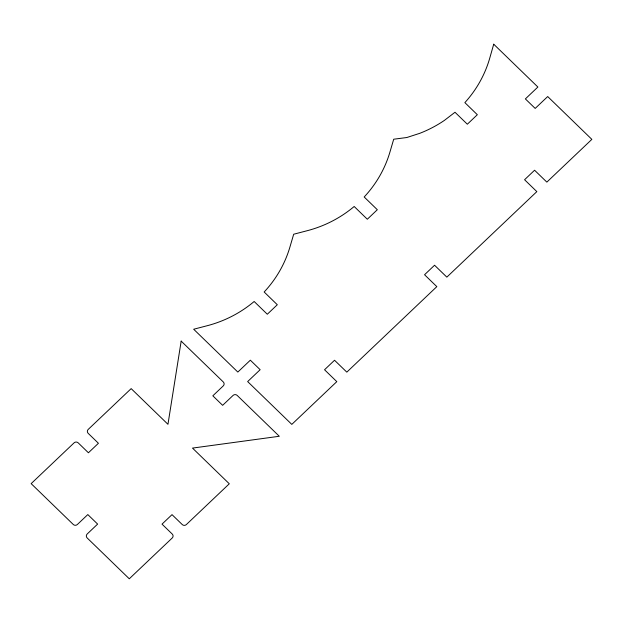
<?xml version="1.0" encoding="UTF-8"?>
<svg xmlns="http://www.w3.org/2000/svg" width="623" height="623" viewBox="0 0 623 623"><rect width="100%" height="100%" fill="white"/><g stroke="black" fill="none" stroke-linecap="round" stroke-linejoin="round"><path stroke-width="0.93" d="M181.176 341.116L167.961 424.31L131.165 388.62L88.24 429.395A2.92 2.804 -6 0 0 88.201 433.359L98.426 443.272L88.419 452.773L78.202 442.86A2.92 2.804 -6 0 0 74.075 442.86L31.15 483.635L73.265 524.473A2.92 2.804 -6 0 0 77.392 524.473L87.812 514.575L97.624 524.091L87.204 533.989A2.92 2.804 -6 0 0 87.165 537.953L129.28 578.79L172.205 538.015A2.92 2.804 -6 0 0 172.244 534.051L162.019 524.138L172.018 514.637L182.243 524.55A2.92 2.804 -6 0 0 186.37 524.558L229.295 483.783L192.499 448.093L279.299 436.271L237.192 395.434A2.92 2.804 -6 0 0 233.057 395.434L222.645 405.332L212.832 395.815L223.244 385.917A2.92 2.804 -6 0 0 223.283 381.954L181.176 341.116M493.72 44.21L489.507 58.975A116.813 112.008 -6 0 1 464.867 102.624L477.335 114.718L467.336 124.218L455 112.257L444.355 120.426A120.013 115.076 -6 0 1 419.715 133.345L406.827 137.519L393.713 139.217L389.905 152.16A116.813 112.008 -6 0 1 364.182 196.985L377.32 209.725L367.321 219.234L354.176 206.486A116.813 112.008 -6 0 1 307.217 230.705L293.69 234.232L289.882 247.175A116.813 112.008 -6 0 1 264.16 291.992L277.305 304.74L267.306 314.241L254.161 301.493A116.813 112.008 -6 0 1 207.202 325.72L193.675 329.24L237.83 372.063L250.337 360.187L260.149 369.704L247.65 381.58L291.805 424.395L336.809 381.642L324.544 369.751L334.543 360.25L346.816 372.141L436.824 286.635L424.559 274.735L434.558 265.234L446.831 277.134L536.839 191.619L524.574 179.728L534.581 170.227L546.846 182.118L591.85 139.365L547.695 96.549L535.188 108.425L525.376 98.909L537.883 87.033L493.72 44.21"/></g></svg>
